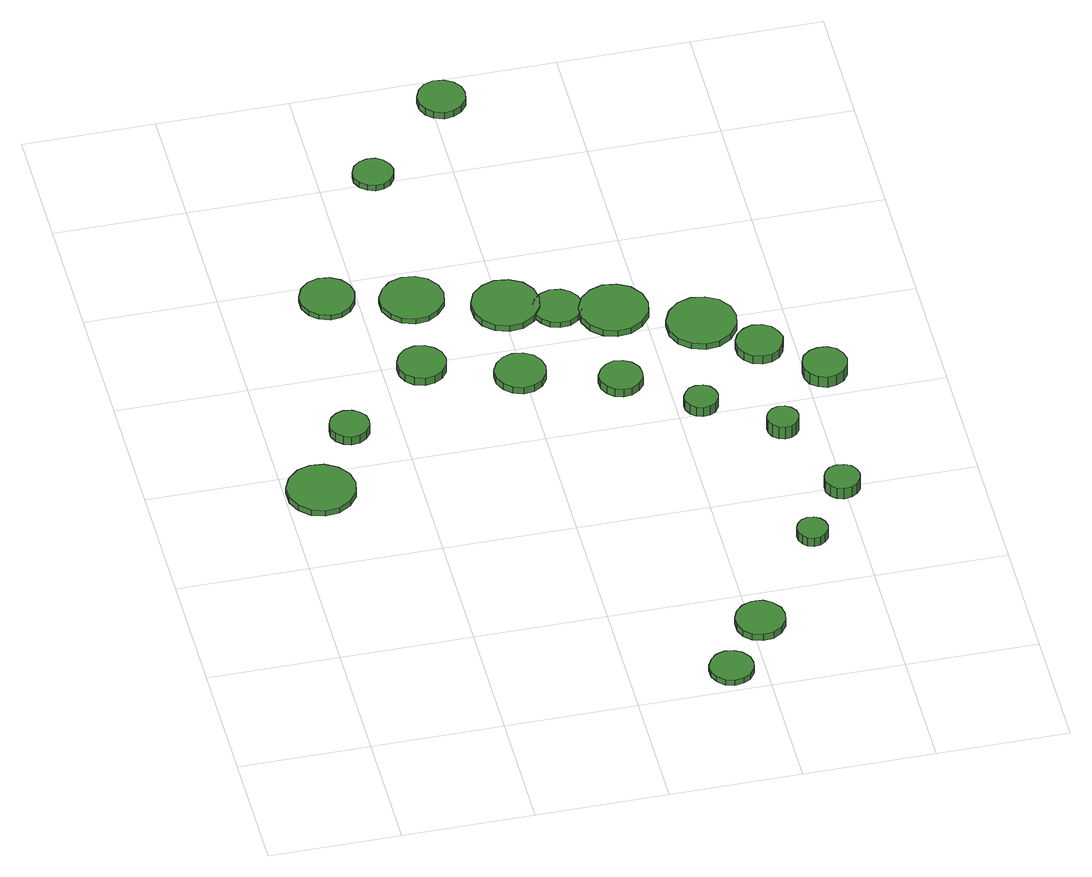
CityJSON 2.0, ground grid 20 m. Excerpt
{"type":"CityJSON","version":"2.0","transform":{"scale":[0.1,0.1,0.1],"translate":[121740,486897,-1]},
"CityObjects":{
"tree1":{"type":"SolitaryVegetationObject","attributes":{"function":"something"},"geometry":[{"type":"MultiSurface","lod":"1","boundaries":[[[0,1,2,3,4,5,6,7,8,9,10,11,12,13,14]],[[15,16,17,18,19,20,21,22,23,24,25,26,27,28,29]],[[0,29,28,1]],[[1,28,27,2]],[[2,27,26,3]],[[3,26,25,4]],[[4,25,24,5]],[[5,24,23,6]],[[6,23,22,7]],[[7,22,21,8]],[[8,21,20,9]],[[9,20,19,10]],[[10,19,18,11]],[[11,18,17,12]],[[12,17,16,13]],[[13,16,15,14]],[[14,15,29,0]]]}]},
"tree2":{"type":"SolitaryVegetationObject","attributes":{"function":"something"},"geometry":[{"type":"MultiSurface","lod":"1","boundaries":[[[30,31,32,33,34,35,36,37,38,39,40,41,42,43,44]],[[45,46,47,48,49,50,51,52,53,54,55,56,57,58,59]],[[30,59,58,31]],[[31,58,57,32]],[[32,57,56,33]],[[33,56,55,34]],[[34,55,54,35]],[[35,54,53,36]],[[36,53,52,37]],[[37,52,51,38]],[[38,51,50,39]],[[39,50,49,40]],[[40,49,48,41]],[[41,48,47,42]],[[42,47,46,43]],[[43,46,45,44]],[[44,45,59,30]]]}]},
"tree3":{"type":"SolitaryVegetationObject","attributes":{"function":"something"},"geometry":[{"type":"MultiSurface","lod":"1","boundaries":[[[60,61,62,63,64,65,66,67,68,69,70,71,72,73,74]],[[75,76,77,78,79,80,81,82,83,84,85,86,87,88,89]],[[60,89,88,61]],[[61,88,87,62]],[[62,87,86,63]],[[63,86,85,64]],[[64,85,84,65]],[[65,84,83,66]],[[66,83,82,67]],[[67,82,81,68]],[[68,81,80,69]],[[69,80,79,70]],[[70,79,78,71]],[[71,78,77,72]],[[72,77,76,73]],[[73,76,75,74]],[[74,75,89,60]]]}]},
"tree4":{"type":"SolitaryVegetationObject","attributes":{"function":"something"},"geometry":[{"type":"MultiSurface","lod":"1","boundaries":[[[90,91,92,93,94,95,96,97,98,99,100,101,102,103,104]],[[105,106,107,108,109,110,111,112,113,114,115,116,117,118,119]],[[90,119,118,91]],[[91,118,117,92]],[[92,117,116,93]],[[93,116,115,94]],[[94,115,114,95]],[[95,114,113,96]],[[96,113,112,97]],[[97,112,111,98]],[[98,111,110,99]],[[99,110,109,100]],[[100,109,108,101]],[[101,108,107,102]],[[102,107,106,103]],[[103,106,105,104]],[[104,105,119,90]]]}]},
"tree5":{"type":"SolitaryVegetationObject","attributes":{"function":"something"}},
"tree6":{"type":"SolitaryVegetationObject","attributes":{"function":"something"},"geometry":[{"type":"MultiSurface","lod":"1","boundaries":[[[120,121,122,123,124,125,126,127,128,129,130,131,132,133,134]],[[135,136,137,138,139,140,141,142,143,144,145,146,147,148,149]],[[120,149,148,121]],[[121,148,147,122]],[[122,147,146,123]],[[123,146,145,124]],[[124,145,144,125]],[[125,144,143,126]],[[126,143,142,127]],[[127,142,141,128]],[[128,141,140,129]],[[129,140,139,130]],[[130,139,138,131]],[[131,138,137,132]],[[132,137,136,133]],[[133,136,135,134]],[[134,135,149,120]]]}]},
"tree7":{"type":"SolitaryVegetationObject","attributes":{"function":"something"},"geometry":[{"type":"MultiSurface","lod":"1","boundaries":[[[150,151,152,153,154,155,156,157,158,159,160,161,162,163,164]],[[165,166,167,168,169,170,171,172,173,174,175,176,177,178,179]],[[150,179,178,151]],[[151,178,177,152]],[[152,177,176,153]],[[153,176,175,154]],[[154,175,174,155]],[[155,174,173,156]],[[156,173,172,157]],[[157,172,171,158]],[[158,171,170,159]],[[159,170,169,160]],[[160,169,168,161]],[[161,168,167,162]],[[162,167,166,163]],[[163,166,165,164]],[[164,165,179,150]]]}]},
"tree8":{"type":"SolitaryVegetationObject","attributes":{"function":"something"},"geometry":[{"type":"MultiSurface","lod":"1","boundaries":[[[180,181,182,183,184,185,186,187,188,189,190,191,192,193,194]],[[195,196,197,198,199,200,201,202,203,204,205,206,207,208,209]],[[180,209,208,181]],[[181,208,207,182]],[[182,207,206,183]],[[183,206,205,184]],[[184,205,204,185]],[[185,204,203,186]],[[186,203,202,187]],[[187,202,201,188]],[[188,201,200,189]],[[189,200,199,190]],[[190,199,198,191]],[[191,198,197,192]],[[192,197,196,193]],[[193,196,195,194]],[[194,195,209,180]]]}]},
"tree9":{"type":"SolitaryVegetationObject","attributes":{"function":"something"}},
"tree10":{"type":"SolitaryVegetationObject","attributes":{"function":"something"},"geometry":[{"type":"MultiSurface","lod":"1","boundaries":[[[210,211,212,213,214,215,216,217,218,219,220,221,222,223,224]],[[225,226,227,228,229,230,231,232,233,234,235,236,237,238,239]],[[210,239,238,211]],[[211,238,237,212]],[[212,237,236,213]],[[213,236,235,214]],[[214,235,234,215]],[[215,234,233,216]],[[216,233,232,217]],[[217,232,231,218]],[[218,231,230,219]],[[219,230,229,220]],[[220,229,228,221]],[[221,228,227,222]],[[222,227,226,223]],[[223,226,225,224]],[[224,225,239,210]]]}]},
"tree11":{"type":"SolitaryVegetationObject","attributes":{"function":"something"},"geometry":[{"type":"MultiSurface","lod":"1","boundaries":[[[240,241,242,243,244,245,246,247,248,249,250,251,252,253,254]],[[255,256,257,258,259,260,261,262,263,264,265,266,267,268,269]],[[240,269,268,241]],[[241,268,267,242]],[[242,267,266,243]],[[243,266,265,244]],[[244,265,264,245]],[[245,264,263,246]],[[246,263,262,247]],[[247,262,261,248]],[[248,261,260,249]],[[249,260,259,250]],[[250,259,258,251]],[[251,258,257,252]],[[252,257,256,253]],[[253,256,255,254]],[[254,255,269,240]]]}]},
"tree12":{"type":"SolitaryVegetationObject","attributes":{"function":"something"},"geometry":[{"type":"MultiSurface","lod":"1","boundaries":[[[270,271,272,273,274,275,276,277,278,279,280,281,282,283,284]],[[285,286,287,288,289,290,291,292,293,294,295,296,297,298,299]],[[270,299,298,271]],[[271,298,297,272]],[[272,297,296,273]],[[273,296,295,274]],[[274,295,294,275]],[[275,294,293,276]],[[276,293,292,277]],[[277,292,291,278]],[[278,291,290,279]],[[279,290,289,280]],[[280,289,288,281]],[[281,288,287,282]],[[282,287,286,283]],[[283,286,285,284]],[[284,285,299,270]]]}]},
"tree13":{"type":"SolitaryVegetationObject","attributes":{"function":"something"}},
"tree14":{"type":"SolitaryVegetationObject","attributes":{"function":"something"},"geometry":[{"type":"MultiSurface","lod":"1","boundaries":[[[300,301,302,303,304,305,306,307,308,309,310,311,312,313,314]],[[315,316,317,318,319,320,321,322,323,324,325,326,327,328,329]],[[300,329,328,301]],[[301,328,327,302]],[[302,327,326,303]],[[303,326,325,304]],[[304,325,324,305]],[[305,324,323,306]],[[306,323,322,307]],[[307,322,321,308]],[[308,321,320,309]],[[309,320,319,310]],[[310,319,318,311]],[[311,318,317,312]],[[312,317,316,313]],[[313,316,315,314]],[[314,315,329,300]]]}]},
"tree15":{"type":"SolitaryVegetationObject","attributes":{"function":"something"},"geometry":[{"type":"MultiSurface","lod":"1","boundaries":[[[330,331,332,333,334,335,336,337,338,339,340,341,342,343,344]],[[345,346,347,348,349,350,351,352,353,354,355,356,357,358,359]],[[330,359,358,331]],[[331,358,357,332]],[[332,357,356,333]],[[333,356,355,334]],[[334,355,354,335]],[[335,354,353,336]],[[336,353,352,337]],[[337,352,351,338]],[[338,351,350,339]],[[339,350,349,340]],[[340,349,348,341]],[[341,348,347,342]],[[342,347,346,343]],[[343,346,345,344]],[[344,345,359,330]]]}]},
"tree16":{"type":"SolitaryVegetationObject","attributes":{"function":"something"}},
"tree17":{"type":"SolitaryVegetationObject","attributes":{"function":"something"}},
"tree18":{"type":"SolitaryVegetationObject","attributes":{"function":"something"},"geometry":[{"type":"MultiSurface","lod":"1","boundaries":[[[360,361,362,363,364,365,366,367,368,369,370,371,372,373,374]],[[375,376,377,378,379,380,381,382,383,384,385,386,387,388,389]],[[360,389,388,361]],[[361,388,387,362]],[[362,387,386,363]],[[363,386,385,364]],[[364,385,384,365]],[[365,384,383,366]],[[366,383,382,367]],[[367,382,381,368]],[[368,381,380,369]],[[369,380,379,370]],[[370,379,378,371]],[[371,378,377,372]],[[372,377,376,373]],[[373,376,375,374]],[[374,375,389,360]]]}]},
"tree19":{"type":"SolitaryVegetationObject","attributes":{"function":"something"},"geometry":[{"type":"MultiSurface","lod":"1","boundaries":[[[390,391,392,393,394,395,396,397,398,399,400,401,402,403,404]],[[405,406,407,408,409,410,411,412,413,414,415,416,417,418,419]],[[390,419,418,391]],[[391,418,417,392]],[[392,417,416,393]],[[393,416,415,394]],[[394,415,414,395]],[[395,414,413,396]],[[396,413,412,397]],[[397,412,411,398]],[[398,411,410,399]],[[399,410,409,400]],[[400,409,408,401]],[[401,408,407,402]],[[402,407,406,403]],[[403,406,405,404]],[[404,405,419,390]]]}]},
"tree20":{"type":"SolitaryVegetationObject","attributes":{"function":"something"},"geometry":[{"type":"MultiSurface","lod":"1","boundaries":[[[420,421,422,423,424,425,426,427,428,429,430,431,432,433,434]],[[435,436,437,438,439,440,441,442,443,444,445,446,447,448,449]],[[420,449,448,421]],[[421,448,447,422]],[[422,447,446,423]],[[423,446,445,424]],[[424,445,444,425]],[[425,444,443,426]],[[426,443,442,427]],[[427,442,441,428]],[[428,441,440,429]],[[429,440,439,430]],[[430,439,438,431]],[[431,438,437,432]],[[432,437,436,433]],[[433,436,435,434]],[[434,435,449,420]]]}]},
"tree21":{"type":"SolitaryVegetationObject","attributes":{"function":"something"},"geometry":[{"type":"MultiSurface","lod":"1","boundaries":[[[450,451,452,453,454,455,456,457,458,459,460,461,462,463,464]],[[465,466,467,468,469,470,471,472,473,474,475,476,477,478,479]],[[450,479,478,451]],[[451,478,477,452]],[[452,477,476,453]],[[453,476,475,454]],[[454,475,474,455]],[[455,474,473,456]],[[456,473,472,457]],[[457,472,471,458]],[[458,471,470,459]],[[459,470,469,460]],[[460,469,468,461]],[[461,468,467,462]],[[462,467,466,463]],[[463,466,465,464]],[[464,465,479,450]]]}]},
"tree22":{"type":"SolitaryVegetationObject","attributes":{"function":"something"},"geometry":[{"type":"MultiSurface","lod":"1","boundaries":[[[480,481,482,483,484,485,486,487,488,489,490,491,492,493,494]],[[495,496,497,498,499,500,501,502,503,504,505,506,507,508,509]],[[480,509,508,481]],[[481,508,507,482]],[[482,507,506,483]],[[483,506,505,484]],[[484,505,504,485]],[[485,504,503,486]],[[486,503,502,487]],[[487,502,501,488]],[[488,501,500,489]],[[489,500,499,490]],[[490,499,498,491]],[[491,498,497,492]],[[492,497,496,493]],[[493,496,495,494]],[[494,495,509,480]]]}]},
"tree23":{"type":"SolitaryVegetationObject","attributes":{"function":"something"},"geometry":[{"type":"MultiSurface","lod":"1","boundaries":[[[510,511,512,513,514,515,516,517,518,519,520,521,522,523,524]],[[525,526,527,528,529,530,531,532,533,534,535,536,537,538,539]],[[510,539,538,511]],[[511,538,537,512]],[[512,537,536,513]],[[513,536,535,514]],[[514,535,534,515]],[[515,534,533,516]],[[516,533,532,517]],[[517,532,531,518]],[[518,531,530,519]],[[519,530,529,520]],[[520,529,528,521]],[[521,528,527,522]],[[522,527,526,523]],[[523,526,525,524]],[[524,525,539,510]]]}]},
"tree24":{"type":"SolitaryVegetationObject","attributes":{"function":"something"},"geometry":[{"type":"MultiSurface","lod":"1","boundaries":[[[540,541,542,543,544,545,546,547,548,549,550,551,552,553,554]],[[555,556,557,558,559,560,561,562,563,564,565,566,567,568,569]],[[540,569,568,541]],[[541,568,567,542]],[[542,567,566,543]],[[543,566,565,544]],[[544,565,564,545]],[[545,564,563,546]],[[546,563,562,547]],[[547,562,561,548]],[[548,561,560,549]],[[549,560,559,550]],[[550,559,558,551]],[[551,558,557,552]],[[552,557,556,553]],[[553,556,555,554]],[[554,555,569,540]]]}]},
"tree25":{"type":"SolitaryVegetationObject","attributes":{"function":"something"},"geometry":[{"type":"MultiSurface","lod":"1","boundaries":[[[570,571,572,573,574,575,576,577,578,579,580,581,582,583,584]],[[585,586,587,588,589,590,591,592,593,594,595,596,597,598,599]],[[570,599,598,571]],[[571,598,597,572]],[[572,597,596,573]],[[573,596,595,574]],[[574,595,594,575]],[[575,594,593,576]],[[576,593,592,577]],[[577,592,591,578]],[[578,591,590,579]],[[579,590,589,580]],[[580,589,588,581]],[[581,588,587,582]],[[582,587,586,583]],[[583,586,585,584]],[[584,585,599,570]]]}]},
"tree26":{"type":"SolitaryVegetationObject","attributes":{"function":"something"},"geometry":[{"type":"MultiSurface","lod":"1","boundaries":[[[600,601,602,603,604,605,606,607,608,609,610,611,612,613,614]],[[615,616,617,618,619,620,621,622,623,624,625,626,627,628,629]],[[600,629,628,601]],[[601,628,627,602]],[[602,627,626,603]],[[603,626,625,604]],[[604,625,624,605]],[[605,624,623,606]],[[606,623,622,607]],[[607,622,621,608]],[[608,621,620,609]],[[609,620,619,610]],[[610,619,618,611]],[[611,618,617,612]],[[612,617,616,613]],[[613,616,615,614]],[[614,615,629,600]]]}]},
"tree27":{"type":"SolitaryVegetationObject","attributes":{"function":"something"}},
"tree28":{"type":"SolitaryVegetationObject","attributes":{"function":"something"}},
"tree29":{"type":"SolitaryVegetationObject","attributes":{"function":"something"}},
"tree30":{"type":"SolitaryVegetationObject","attributes":{"function":"something"}},
"tree31":{"type":"SolitaryVegetationObject","attributes":{"function":"something"}},
"tree32":{"type":"SolitaryVegetationObject","attributes":{"function":"something"}},
"tree33":{"type":"SolitaryVegetationObject","attributes":{"function":"something"}},
"tree34":{"type":"SolitaryVegetationObject","attributes":{"function":"something"}},
"tree35":{"type":"SolitaryVegetationObject","attributes":{"function":"something"}},
"tree36":{"type":"SolitaryVegetationObject","attributes":{"function":"something"}},
"tree37":{"type":"SolitaryVegetationObject","attributes":{"function":"something"}},
"tree38":{"type":"SolitaryVegetationObject","attributes":{"function":"something"}}
},
"vertices":[
[105,556,16],[101,577,16],[88,594,16],[69,605,16],[48,607,16],[28,601,16],[12,586,16],[3,567,16],[3,545,16],[12,526,16],[28,511,16],[48,505,16],[69,507,16],[88,518,16],[101,535,16],[101,535,6],[88,518,6],[69,507,6],[48,505,6],[28,511,6],[12,526,6],[3,545,6],[3,567,6],[12,586,6],[28,601,6],[48,607,6],[69,605,6],[88,594,6],[101,577,6],[105,556,6],
[154,679,20],[152,691,20],[144,701,20],[134,707,20],[121,709,20],[110,705,20],[100,697,20],[95,685,20],[95,673,20],[100,662,20],[110,653,20],[121,649,20],[134,651,20],[144,657,20],[152,667,20],[152,667,5],[144,657,5],[134,651,5],[121,649,5],[110,653,5],[100,662,5],[95,673,5],[95,685,5],[100,697,5],[110,705,5],[121,709,5],[134,707,5],[144,701,5],[152,691,5],[154,679,5],
[198,965,14],[194,982,14],[184,996,14],[169,1004,14],[152,1006,14],[136,1001,14],[123,989,14],[116,973,14],[116,956,14],[123,940,14],[136,929,14],[152,923,14],[169,925,14],[184,934,14],[194,948,14],[194,948,5],[184,934,5],[169,925,5],[152,923,5],[136,929,5],[123,940,5],[116,956,5],[116,973,5],[123,989,5],[136,1001,5],[152,1006,5],[169,1004,5],[184,996,5],[194,982,5],[198,965,5],
[294,788,19],[291,803,19],[282,815,19],[269,823,19],[254,825,19],[239,820,19],[228,810,19],[222,796,19],[222,781,19],[228,767,19],[239,757,19],[254,752,19],[269,754,19],[282,761,19],[291,774,19],[291,774,5],[282,761,5],[269,754,5],[254,752,5],[239,757,5],[228,767,5],[222,781,5],[222,796,5],[228,810,5],[239,820,5],[254,825,5],[269,823,5],[282,815,5],[291,803,5],[294,788,5],
[324,934,14],[320,953,14],[308,969,14],[291,979,14],[271,981,14],[252,975,14],[238,962,14],[229,944,14],[229,924,14],[238,906,14],[252,893,14],[271,887,14],[291,889,14],[308,899,14],[320,915,14],[320,915,5],[308,899,5],[291,889,5],[271,887,5],[252,893,5],[238,906,5],[229,924,5],[229,944,5],[238,962,5],[252,975,5],[271,981,5],[291,979,5],[308,969,5],[320,953,5],[324,934,5],
[582,42,16],[580,55,16],[571,67,16],[560,73,16],[546,75,16],[533,71,16],[523,61,16],[517,49,16],[517,35,16],[523,23,16],[533,13,16],[546,9,16],[560,11,16],[571,17,16],[580,29,16],[580,29,6],[571,17,6],[560,11,6],[546,9,6],[533,13,6],[523,23,6],[517,35,6],[517,49,6],[523,61,6],[533,71,6],[546,75,6],[560,73,6],[571,67,6],[580,55,6],[582,42,6],
[432,741,17],[429,756,17],[420,769,17],[406,777,17],[390,779,17],[375,774,17],[363,763,17],[356,749,17],[356,733,17],[363,718,17],[375,707,17],[390,702,17],[406,704,17],[420,712,17],[429,725,17],[429,725,5],[420,712,5],[406,704,5],[390,702,5],[375,707,5],[363,718,5],[356,733,5],[356,749,5],[363,763,5],[375,774,5],[390,779,5],[406,777,5],[420,769,5],[429,756,5],[432,741,5],
[313,1211,18],[310,1223,18],[302,1234,18],[291,1240,18],[279,1241,18],[267,1237,18],[257,1229,18],[252,1217,18],[252,1205,18],[257,1193,18],[267,1185,18],[279,1181,18],[291,1182,18],[302,1188,18],[310,1199,18],[310,1199,8],[302,1188,8],[291,1182,8],[279,1181,8],[267,1185,8],[257,1193,8],[252,1205,8],[252,1217,8],[257,1229,8],[267,1237,8],[279,1241,8],[291,1240,8],[302,1234,8],[310,1223,8],[313,1211,8],
[651,134,17],[648,149,17],[638,162,17],[625,170,17],[609,171,17],[594,166,17],[583,156,17],[577,142,17],[577,126,17],[583,112,17],[594,101,17],[609,97,17],[625,98,17],[638,106,17],[648,119,17],[648,119,5],[638,106,5],[625,98,5],[609,97,5],[594,101,5],[583,112,5],[577,126,5],[577,142,5],[583,156,5],[594,166,5],[609,171,5],[625,170,5],[638,162,5],[648,149,5],[651,134,5],
[457,892,15],[453,913,15],[441,930,15],[422,940,15],[401,943,15],[381,936,15],[365,922,15],[357,903,15],[357,881,15],[365,862,15],[381,848,15],[401,841,15],[422,843,15],[441,854,15],[453,871,15],[453,871,4],[441,854,4],[422,843,4],[401,841,4],[381,848,4],[365,862,4],[357,881,4],[357,903,4],[365,922,4],[381,936,4],[401,943,4],[422,940,4],[441,930,4],[453,913,4],[457,892,4],
[516,869,14],[513,884,14],[504,896,14],[491,904,14],[475,906,14],[461,901,14],[450,891,14],[443,877,14],[443,862,14],[450,848,14],[461,837,14],[475,833,14],[491,834,14],[504,842,14],[513,854,14],[513,854,4],[504,842,4],[491,834,4],[475,833,4],[461,837,4],[450,848,4],[443,862,4],[443,877,4],[450,891,4],[461,901,4],[475,906,4],[491,904,4],[504,896,4],[513,884,4],[516,869,4],
[566,695,19],[564,708,19],[556,719,19],[544,726,19],[531,728,19],[518,723,19],[508,714,19],[502,702,19],[502,688,19],[508,676,19],[518,667,19],[531,663,19],[544,664,19],[556,671,19],[564,682,19],[564,682,5],[556,671,5],[544,664,5],[531,663,5],[518,667,5],[508,676,5],[502,688,5],[502,702,5],[508,714,5],[518,723,5],[531,728,5],[544,726,5],[556,719,5],[564,708,5],[566,695,5],
[609,845,16],[605,866,16],[592,884,16],[573,894,16],[552,897,16],[532,890,16],[516,876,16],[507,856,16],[507,835,16],[516,815,16],[532,800,16],[552,794,16],[573,796,16],[592,807,16],[605,824,16],[605,824,5],[592,807,5],[573,796,5],[552,794,5],[532,800,5],[516,815,5],[507,835,5],[507,856,5],[516,876,5],[532,890,5],[552,897,5],[573,894,5],[592,884,5],[605,866,5],[609,845,5],
[451,1346,22],[448,1361,22],[439,1373,22],[426,1380,22],[411,1382,22],[397,1377,22],[386,1367,22],[380,1353,22],[380,1338,22],[386,1325,22],[397,1315,22],[411,1310,22],[426,1312,22],[439,1319,22],[448,1331,22],[448,1331,10],[439,1319,10],[426,1312,10],[411,1310,10],[397,1315,10],[386,1325,10],[380,1338,10],[380,1353,10],[386,1367,10],[397,1377,10],[411,1382,10],[426,1380,10],[439,1373,10],[448,1361,10],[451,1346,10],
[754,304,21],[752,314,21],[746,322,21],[738,327,21],[728,328,21],[719,325,21],[712,318,21],[708,309,21],[708,300,21],[712,291,21],[719,284,21],[728,281,21],[738,282,21],[746,287,21],[752,295,21],[752,295,5],[746,287,5],[738,282,5],[728,281,5],[719,284,5],[712,291,5],[708,300,5],[708,309,5],[712,318,5],[719,325,5],[728,328,5],[738,327,5],[746,322,5],[752,314,5],[754,304,5],
[662,620,22],[660,630,22],[654,639,22],[645,644,22],[634,645,22],[624,642,22],[617,635,22],[612,625,22],[612,615,22],[617,605,22],[624,598,22],[634,595,22],[645,596,22],[654,601,22],[660,610,22],[660,610,5],[654,601,5],[645,596,5],[634,595,5],[624,598,5],[617,605,5],[612,615,5],[612,625,5],[617,635,5],[624,642,5],[634,645,5],[645,644,5],[654,639,5],[660,630,5],[662,620,5],
[765,543,29],[763,552,29],[757,560,29],[749,565,29],[739,566,29],[730,563,29],[722,556,29],[718,547,29],[718,538,29],[722,529,29],[730,522,29],[739,519,29],[749,520,29],[757,525,29],[763,533,29],[763,533,6],[757,525,6],[749,520,6],[739,519,6],[730,522,6],[722,529,6],[718,538,6],[718,547,6],[722,556,6],[730,563,6],[739,566,6],[749,565,6],[757,560,6],[763,552,6],[765,543,6],
[728,788,17],[724,809,17],[711,827,17],[692,837,17],[671,840,17],[650,833,17],[634,818,17],[625,799,17],[625,777,17],[634,757,17],[650,743,17],[671,736,17],[692,738,17],[711,749,17],[724,767,17],[724,767,6],[711,749,6],[692,738,6],[671,736,6],[650,743,6],[634,757,6],[625,777,6],[625,799,6],[634,818,6],[650,833,6],[671,840,6],[692,837,6],[711,827,6],[724,809,6],[728,788,6],
[824,399,26],[821,410,26],[815,419,26],[805,424,26],[794,425,26],[783,422,26],[775,414,26],[771,404,26],[771,393,26],[775,383,26],[783,375,26],[794,372,26],[805,373,26],[815,379,26],[821,388,26],[821,388,6],[815,379,6],[805,373,6],[794,372,6],[783,375,6],[775,383,6],[771,393,6],[771,404,6],[775,414,6],[783,422,6],[794,425,6],[805,424,6],[815,419,6],[821,410,6],[824,399,6],
[783,722,21],[779,736,21],[771,748,21],[758,755,21],[744,757,21],[730,752,21],[719,742,21],[713,729,21],[713,714,21],[719,701,21],[730,691,21],[744,687,21],[758,688,21],[771,695,21],[779,707,21],[779,707,6],[771,695,6],[758,688,6],[744,687,6],[730,691,6],[719,701,6],[713,714,6],[713,729,6],[719,742,6],[730,752,6],[744,757,6],[758,755,6],[771,748,6],[779,736,6],[783,722,6],
[862,649,26],[859,662,26],[851,674,26],[839,681,26],[825,682,26],[812,678,26],[801,669,26],[796,656,26],[796,642,26],[801,629,26],[812,620,26],[825,615,26],[839,617,26],[851,624,26],[859,635,26],[859,635,6],[851,624,6],[839,617,6],[825,615,6],[812,620,6],[801,629,6],[796,642,6],[796,656,6],[801,669,6],[812,678,6],[825,682,6],[839,681,6],[851,674,6],[859,662,6],[862,649,6]
]}
